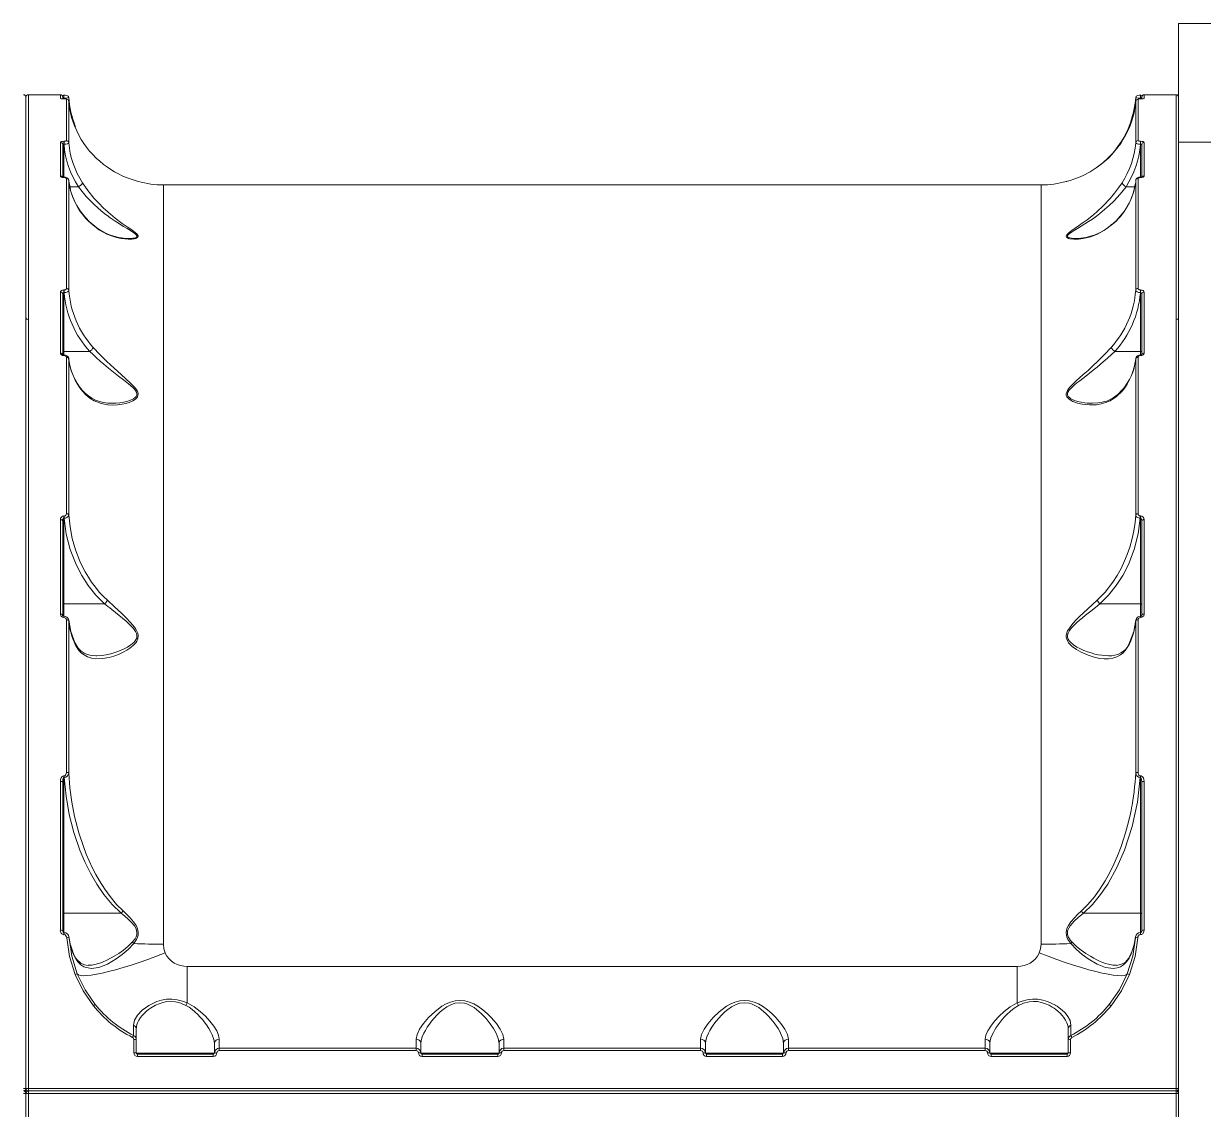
# Model space of a CAD drawing. Header units: millimetres. Extents: x -3852 to 3754, y -3689 to 3034.
# Drawn here: x 684.5 to 1182, y 1056.1 to 1513.9 of the extents above; entities that cross this region are included whole.
import ezdxf

# ---------------------------------------------------------------- set-up
doc = ezdxf.new("R2010")
doc.units = ezdxf.units.MM
doc.layers.add('DIKOM_ОБЪЕКТ', color=7, linetype='Continuous')

msp = doc.modelspace()

# ---------------------------------------------------------------- linework, layer by layer
at = {"layer": 'DIKOM_ОБЪЕКТ', "color": 7, "linetype": 'Continuous', "lineweight": 15}
for p, q in [((1171.538, 1513.883), (1192.538, 1513.883)), ((1171.538, 1513.883), (1171.538, 1463.883)), ((685.538, 1064.883), (685.538, 1482.883)), ((685.538, 1064.883), (685.538, 1482.883)), ((700.038, 1483.883), (686.538, 1483.883)), ((686.538, 1064.885), (686.538, 1483.883)), ((700.038, 1482.287), (700.038, 1483.883)), ((701.038, 1481.992), (701.038, 1482.722)), ((701.571, 1483.715), (701.538, 1483.715)), ((701.538, 1482.38), (701.538, 1483.715)), ((701.571, 1482.38), (701.571, 1483.715)), ((703.595, 1482.755), (703.525, 1482.694)), ((1153.551, 1482.693), (1153.481, 1482.755)), ((1155.538, 1483.715), (1155.505, 1483.715)), ((1155.505, 1483.715), (1155.505, 1482.38)), ((1155.538, 1483.715), (1155.538, 1482.38)), ((1156.038, 1482.722), (1156.038, 1481.991)), ((1170.538, 1483.883), (1157.038, 1483.883)), ((1157.038, 1483.883), (1157.038, 1482.287)), ((1170.538, 1483.883), (1170.538, 1064.885)), ((701.538, 1482.38), (701.571, 1482.38)), ((701.538, 1482.38), (701.538, 1482.125)), ((701.641, 1482.125), (701.538, 1482.125)), ((701.538, 1482.121), (701.538, 1482.125)), ((701.641, 1482.121), (701.538, 1482.121)), ((701.571, 1482.38), (701.609, 1482.111)), ((701.641, 1482.121), (701.641, 1482.125)), ((701.752, 1482.119), (701.641, 1482.123)), ((702.598, 1464.58), (702.598, 1482.011)), ((703.595, 1463.696), (703.595, 1481.088)), ((1153.481, 1481.088), (1153.481, 1463.696)), ((1154.478, 1482.011), (1154.478, 1464.58)), ((1155.435, 1482.123), (1155.358, 1482.12)), ((1155.538, 1482.125), (1155.435, 1482.125)), ((1155.435, 1482.121), (1155.435, 1482.125)), ((1155.538, 1482.121), (1155.435, 1482.121)), ((1155.505, 1482.38), (1155.467, 1482.111)), ((1155.505, 1482.38), (1155.538, 1482.38)), ((1155.538, 1482.125), (1155.538, 1482.38)), ((1155.538, 1482.121), (1155.538, 1482.125)), ((700.038, 1449.62), (700.038, 1463.821)), ((701.038, 1449.123), (701.038, 1462.869)), ((701.593, 1464.278), (701.538, 1464.278)), ((701.538, 1462.994), (701.538, 1464.278)), ((701.538, 1462.994), (701.593, 1462.994)), ((701.538, 1462.994), (701.538, 1449.077)), ((701.593, 1464.278), (701.593, 1462.994)), ((1155.538, 1464.278), (1155.483, 1464.278)), ((1155.483, 1462.994), (1155.483, 1464.278)), ((1155.483, 1462.994), (1155.538, 1462.994)), ((1155.538, 1464.278), (1155.538, 1462.994)), ((1155.538, 1449.077), (1155.538, 1462.994)), ((1156.038, 1462.869), (1156.038, 1449.124)), ((1157.038, 1463.821), (1157.038, 1449.62)), ((1171.538, 1463.883), (1192.538, 1463.883)), ((1171.538, 1463.883), (1171.538, 663.883)), ((1139.047, 1454.752), (1136.773, 1453.069)), ((701.618, 1449.077), (701.538, 1449.077)), ((701.538, 1448.993), (701.538, 1449.077)), ((701.618, 1448.993), (701.538, 1448.993)), ((701.618, 1449.076), (701.618, 1448.993)), ((702.598, 1402.195), (702.598, 1448.582)), ((703.512, 1447.953), (703.595, 1447.733)), ((704.271, 1443.965), (703.537, 1448.111)), ((703.595, 1401.448), (703.595, 1447.733)), ((1153.481, 1447.733), (1153.481, 1401.448)), ((1153.538, 1448.111), (1153.493, 1447.764)), ((1154.478, 1448.582), (1154.478, 1402.195)), ((1155.538, 1449.077), (1155.458, 1449.077)), ((1155.458, 1448.993), (1155.458, 1449.076)), ((1155.538, 1448.993), (1155.458, 1448.993)), ((1155.538, 1448.993), (1155.538, 1449.077)), ((707.653, 1445.113), (704.068, 1445.113)), ((707.653, 1445.113), (707.659, 1445.114)), ((1113.588, 1445.883), (743.488, 1445.883)), ((743.488, 1445.883), (743.488, 1125.731)), ((1113.588, 1125.731), (1113.588, 1445.883)), ((1149.417, 1445.114), (1149.423, 1445.113)), ((1149.423, 1445.113), (1153.076, 1445.113)), ((713.906, 1428.851), (713.733, 1429.114)), ((1143.342, 1429.113), (1143.17, 1428.851)), ((1128.827, 1423.279), (1128.337, 1423.273)), ((700.038, 1374.925), (700.038, 1400.645)), ((701.038, 1374.32), (701.038, 1399.843)), ((701.538, 1401.585), (701.618, 1401.585)), ((701.538, 1401.585), (701.538, 1400.455)), ((701.538, 1400.455), (701.538, 1375.653)), ((701.538, 1400.455), (701.618, 1400.455)), ((701.618, 1401.585), (701.618, 1400.455)), ((1155.458, 1401.585), (1155.538, 1401.585)), ((1155.458, 1400.455), (1155.458, 1401.585)), ((1155.538, 1400.455), (1155.458, 1400.455)), ((1155.538, 1401.585), (1155.538, 1400.455)), ((1155.538, 1375.653), (1155.538, 1400.455)), ((1156.038, 1399.843), (1156.038, 1374.32)), ((1157.038, 1400.645), (1157.038, 1374.925)), ((712.426, 1375.653), (701.538, 1375.653)), ((701.538, 1375.653), (701.538, 1374.174)), ((701.593, 1374.174), (701.538, 1374.174)), ((701.538, 1373.912), (701.538, 1374.174)), ((701.538, 1373.912), (701.593, 1373.912)), ((701.593, 1374.174), (701.593, 1373.912)), ((702.598, 1307.256), (702.598, 1373.233)), ((712.426, 1375.653), (712.428, 1375.654)), ((1144.648, 1375.654), (1144.65, 1375.653)), ((1144.65, 1375.653), (1155.538, 1375.653)), ((1154.478, 1373.233), (1154.478, 1307.256)), ((1155.538, 1374.174), (1155.483, 1374.174)), ((1155.483, 1373.912), (1155.483, 1374.174)), ((1155.483, 1373.912), (1155.538, 1373.912)), ((1155.538, 1374.174), (1155.538, 1375.653)), ((1155.538, 1374.174), (1155.538, 1373.912)), ((703.503, 1372.856), (703.595, 1372.55)), ((703.595, 1306.719), (703.595, 1372.55)), ((1153.481, 1372.55), (1153.573, 1372.856)), ((1153.481, 1372.55), (1153.481, 1306.719)), ((700.038, 1264.905), (700.038, 1304.768)), ((701.038, 1264.426), (701.038, 1304.195)), ((701.538, 1306.29), (701.641, 1306.29)), ((701.538, 1306.29), (701.538, 1305.39)), ((701.538, 1305.39), (701.538, 1269.236)), ((701.538, 1305.39), (701.641, 1305.39)), ((701.641, 1306.29), (701.641, 1305.39)), ((1155.435, 1306.29), (1155.538, 1306.29)), ((1155.435, 1306.29), (1155.435, 1305.39)), ((1155.538, 1305.39), (1155.435, 1305.39)), ((1155.538, 1306.29), (1155.538, 1305.39)), ((1155.538, 1269.236), (1155.538, 1305.39)), ((1156.038, 1304.195), (1156.038, 1264.426)), ((1157.038, 1304.768), (1157.038, 1264.905)), ((718.698, 1269.236), (701.538, 1269.236)), ((701.538, 1269.236), (701.538, 1264.013)), ((718.701, 1269.237), (718.698, 1269.236)), ((1138.375, 1269.237), (1138.378, 1269.236)), ((1138.378, 1269.236), (1155.538, 1269.236)), ((1155.538, 1264.013), (1155.538, 1269.236)), ((701.571, 1264.013), (701.538, 1264.013)), ((701.538, 1263.488), (701.538, 1264.013)), ((701.571, 1263.488), (701.571, 1264.013)), ((1155.538, 1264.013), (1155.505, 1264.013)), ((1155.505, 1264.013), (1155.505, 1263.488)), ((1155.538, 1264.013), (1155.538, 1263.488)), ((701.538, 1263.488), (701.571, 1263.488)), ((702.598, 1198.195), (702.598, 1262.516)), ((703.506, 1262.464), (703.595, 1262.078)), ((703.595, 1197.898), (703.595, 1262.078)), ((1153.481, 1262.078), (1153.57, 1262.464)), ((1153.481, 1262.078), (1153.481, 1197.898)), ((1154.478, 1262.516), (1154.478, 1198.195)), ((1155.505, 1263.488), (1155.538, 1263.488)), ((700.038, 1131.729), (700.038, 1194.395)), ((701.038, 1131.567), (701.038, 1194.084)), ((701.538, 1196.736), (701.659, 1196.736)), ((701.538, 1196.736), (701.538, 1196.088)), ((701.538, 1196.088), (701.538, 1138.8)), ((701.538, 1196.088), (701.659, 1196.088)), ((701.659, 1196.736), (701.659, 1196.088)), ((1155.417, 1196.736), (1155.538, 1196.736)), ((1155.417, 1196.736), (1155.417, 1196.088)), ((1155.538, 1196.088), (1155.417, 1196.088)), ((1155.538, 1196.736), (1155.538, 1196.088)), ((1155.538, 1138.8), (1155.538, 1196.088)), ((1156.038, 1194.084), (1156.038, 1131.567)), ((1157.038, 1194.395), (1157.038, 1131.729)), ((725.651, 1138.8), (701.538, 1138.8)), ((701.538, 1138.8), (701.538, 1130.63)), ((1131.425, 1138.8), (1155.538, 1138.8)), ((1155.538, 1130.63), (1155.538, 1138.8)), ((701.632, 1130.63), (701.538, 1130.63)), ((701.538, 1129.787), (701.538, 1130.63)), ((701.538, 1129.787), (701.632, 1129.787)), ((701.632, 1130.63), (701.632, 1129.787)), ((1155.538, 1130.63), (1155.444, 1130.63)), ((1155.444, 1129.787), (1155.444, 1130.63)), ((1155.444, 1129.787), (1155.538, 1129.787)), ((1155.538, 1130.63), (1155.538, 1129.787)), ((703.706, 1128.413), (703.609, 1128.836)), ((704.074, 1126.546), (703.678, 1128.829)), ((705.411, 1122.089), (704.267, 1125.564)), ((1152.808, 1125.564), (1151.665, 1122.089)), ((1153.398, 1128.829), (1153.002, 1126.546)), ((1153.469, 1128.844), (1153.37, 1128.413)), ((753.538, 1116.385), (1103.538, 1116.385)), ((753.538, 1116.385), (753.538, 1100.977)), ((1103.538, 1100.977), (1103.538, 1116.385)), ((732.038, 1085.496), (732.038, 1089.985)), ((1125.038, 1089.985), (1125.038, 1085.496)), ((730.94, 1087.409), (730.942, 1087.28)), ((731.038, 1079.921), (731.038, 1085.548)), ((732.038, 1079.883), (732.038, 1085.496)), ((767.038, 1081.883), (767.038, 1085.741)), ((850.038, 1085.741), (850.038, 1081.883)), ((887.038, 1081.883), (887.038, 1085.741)), ((970.038, 1085.741), (970.038, 1081.883)), ((1007.038, 1081.883), (1007.038, 1085.741)), ((1090.038, 1085.741), (1090.038, 1081.883)), ((1125.038, 1085.496), (1125.038, 1079.883)), ((1126.038, 1085.548), (1126.038, 1079.921)), ((1126.134, 1087.28), (1126.136, 1087.41)), ((732.038, 1079.883), (765.038, 1079.883)), ((765.038, 1083.933), (765.038, 1079.883)), ((767.038, 1080.924), (767.038, 1081.883)), ((850.038, 1081.883), (767.038, 1081.883)), ((850.038, 1080.924), (767.038, 1080.924)), ((850.038, 1081.883), (850.038, 1080.924)), ((852.038, 1079.883), (852.038, 1083.933)), ((852.038, 1079.883), (885.038, 1079.883)), ((885.038, 1083.933), (885.038, 1079.883)), ((887.038, 1080.924), (887.038, 1081.883)), ((970.038, 1081.883), (887.038, 1081.883)), ((970.038, 1080.924), (887.038, 1080.924)), ((970.038, 1081.883), (970.038, 1080.924)), ((972.038, 1079.883), (972.038, 1083.933)), ((972.038, 1079.883), (1005.038, 1079.883)), ((1005.038, 1083.933), (1005.038, 1079.883)), ((1007.038, 1080.924), (1007.038, 1081.883)), ((1090.038, 1081.883), (1007.038, 1081.883)), ((1090.038, 1080.924), (1007.038, 1080.924)), ((1090.038, 1081.883), (1090.038, 1080.924)), ((1092.038, 1079.883), (1092.038, 1083.933)), ((1092.038, 1079.883), (1125.038, 1079.883)), ((732.538, 1079.383), (732.538, 1078.418)), ((764.538, 1079.383), (732.538, 1079.383)), ((764.538, 1078.418), (732.538, 1078.418)), ((764.538, 1078.418), (764.538, 1079.383)), ((852.538, 1079.383), (852.538, 1078.418)), ((884.538, 1079.383), (852.538, 1079.383)), ((884.538, 1078.418), (852.538, 1078.418)), ((884.538, 1078.418), (884.538, 1079.383)), ((972.538, 1079.383), (972.538, 1078.418)), ((1004.538, 1079.383), (972.538, 1079.383)), ((1004.538, 1078.418), (972.538, 1078.418)), ((1004.538, 1078.418), (1004.538, 1079.383)), ((1092.538, 1079.383), (1092.538, 1078.418)), ((1124.538, 1079.383), (1092.538, 1079.383)), ((1124.538, 1078.418), (1092.538, 1078.418)), ((1124.538, 1078.418), (1124.538, 1079.383)), ((1170.538, 1064.885), (686.538, 1064.885)), ((686.538, 1064.885), (686.538, 1064.383)), ((1170.538, 1064.383), (1170.538, 1064.885)), ((685.538, 1063.233), (685.538, 1064.533)), ((685.538, 1064.533), (685.538, 1063.233)), ((685.538, 1062.883), (685.538, 644.883)), ((685.538, 1062.883), (685.538, 644.883)), ((686.538, 1064.383), (686.538, 1063.883)), ((686.538, 1063.883), (686.538, 1063.383)), ((686.538, 1063.883), (1170.538, 1063.883)), ((1170.538, 1063.883), (686.538, 1063.883)), ((686.538, 1063.383), (686.538, 1062.881)), ((686.538, 1062.881), (1170.538, 1062.881)), ((686.538, 643.883), (686.538, 1062.881)), ((1170.538, 1063.883), (1170.538, 1064.383)), ((1170.538, 1063.883), (1170.538, 1063.383)), ((1170.538, 1063.383), (1170.538, 1062.881)), ((1170.538, 1062.881), (1170.538, 643.883))]:
    msp.add_line(p, q, dxfattribs=at)
at = {"layer": 'DIKOM_ОБЪЕКТ', "color": 7, "linetype": 'Continuous', "lineweight": 15, "flags": 128}
for points in [[(701.038, 1482.757), (701.065, 1482.634), (701.151, 1482.519), (701.225, 1482.463), (701.307, 1482.423), (701.42, 1482.391), (701.538, 1482.38)], [(701.538, 1483.695), (701.379, 1483.634), (701.281, 1483.53), (701.258, 1483.464)], [(703.562, 1482.694), (703.554, 1482.802), (703.53, 1482.907), (703.44, 1483.1), (703.291, 1483.268), (703.077, 1483.409), (702.438, 1483.604), (702.02, 1483.662), (701.571, 1483.695)], [(1155.505, 1483.695), (1154.887, 1483.666), (1154.293, 1483.536), (1154.011, 1483.401), (1153.769, 1483.208), (1153.596, 1482.965), (1153.513, 1482.694)], [(706.236, 1470.27), (706.304, 1470.355), (706.368, 1470.514), (706.354, 1470.638)], [(1150.722, 1470.638), (1150.708, 1470.514), (1150.771, 1470.355), (1150.83, 1470.283)], [(700.038, 1463.821), (700.152, 1463.997), (700.476, 1464.144), (700.962, 1464.243), (701.538, 1464.278)], [(701.038, 1462.869), (701.056, 1462.903), (701.097, 1462.929), (701.184, 1462.958), (701.264, 1462.974), (701.353, 1462.986), (701.538, 1462.994)], [(702.598, 1464.58), (702.521, 1464.465), (702.304, 1464.367), (701.978, 1464.302), (701.593, 1464.278)], [(703.595, 1463.696), (703.443, 1463.448), (703.008, 1463.228), (702.359, 1463.068), (701.593, 1462.994)], [(1155.483, 1462.994), (1154.717, 1463.068), (1154.068, 1463.228), (1153.633, 1463.448), (1153.481, 1463.696)], [(1155.483, 1464.278), (1155.097, 1464.302), (1154.772, 1464.367), (1154.555, 1464.465), (1154.478, 1464.58)], [(1155.538, 1464.278), (1156.114, 1464.243), (1156.6, 1464.144), (1156.924, 1463.997), (1157.038, 1463.821)], [(1155.538, 1462.994), (1155.723, 1462.986), (1155.812, 1462.974), (1155.892, 1462.958), (1155.979, 1462.929), (1156.02, 1462.903), (1156.038, 1462.869)], [(1124.265, 1447.333), (1124.218, 1447.321), (1124.417, 1447.374), (1124.793, 1447.476), (1125.243, 1447.604), (1125.819, 1447.775), (1127.442, 1448.309), (1129.354, 1449.037), (1131.33, 1449.91), (1134.261, 1451.454), (1137.195, 1453.341)], [(701.538, 1448.993), (701.238, 1449.006), (700.95, 1449.044), (700.69, 1449.103), (700.464, 1449.183), (700.147, 1449.386), (700.038, 1449.62)], [(701.538, 1449.076), (701.369, 1449.082), (701.209, 1449.097), (701.072, 1449.117), (700.974, 1449.134), (700.925, 1449.133), (700.926, 1449.128)], [(701.618, 1448.993), (701.814, 1448.985), (702.002, 1448.961), (702.173, 1448.922), (702.321, 1448.87), (702.527, 1448.737), (702.598, 1448.582)], [(1154.478, 1448.582), (1154.549, 1448.737), (1154.756, 1448.87), (1154.904, 1448.923), (1155.075, 1448.961), (1155.262, 1448.985), (1155.458, 1448.993)], [(1157.038, 1449.62), (1156.928, 1449.385), (1156.612, 1449.183), (1156.385, 1449.103), (1156.125, 1449.044), (1155.838, 1449.006), (1155.538, 1448.993)], [(707.659, 1445.114), (709.245, 1443.045), (710.983, 1441.004), (712.866, 1439.005), (714.261, 1437.641), (715.779, 1436.254), (717.234, 1435.009), (718.835, 1433.721), (720.255, 1432.645), (721.07, 1432.052), (721.504, 1431.743), (721.728, 1431.585), (721.842, 1431.506), (721.899, 1431.466), (721.928, 1431.446), (721.942, 1431.436), (721.949, 1431.431), (721.953, 1431.429), (721.954, 1431.427), (721.955, 1431.427), (721.956, 1431.426), (721.956, 1431.426), (721.956, 1431.426), (721.956, 1431.426), (721.956, 1431.426), (721.956, 1431.426), (722.679, 1430.931), (724.114, 1429.979), (725.084, 1429.359), (726.638, 1428.397), (728.168, 1427.474), (729.641, 1426.585), (730.984, 1425.725), (731.593, 1425.278), (732.021, 1424.891), (732.311, 1424.484), (732.348, 1424.138), (732.147, 1423.86), (731.959, 1423.737), (731.714, 1423.627), (731.169, 1423.469), (730.542, 1423.362), (729.462, 1423.274), (728.656, 1423.268)], [(713.906, 1428.851), (716.614, 1426.823), (719.631, 1425.176), (721.613, 1424.375), (723.648, 1423.751), (725.661, 1423.318), (727.206, 1423.108), (728.617, 1423.014), (730.121, 1423.037), (731.309, 1423.182), (731.898, 1423.328), (732.35, 1423.507), (732.88, 1424.063), (732.852, 1424.421), (732.619, 1424.835), (732.228, 1425.265), (731.723, 1425.709), (730.149, 1426.879), (728.208, 1428.221), (726.173, 1429.649), (723.158, 1431.907), (720.138, 1434.416), (718.134, 1436.25), (716.197, 1438.18), (714.357, 1440.181), (711.635, 1443.518), (709.363, 1446.764)], [(1147.713, 1446.764), (1146.253, 1444.622), (1144.598, 1442.429), (1142.741, 1440.207), (1139.934, 1437.218), (1136.98, 1434.453), (1134.992, 1432.768), (1132.962, 1431.169), (1130.975, 1429.701), (1129.425, 1428.607), (1128.03, 1427.643), (1126.554, 1426.614), (1125.429, 1425.771), (1124.89, 1425.304), (1124.504, 1424.894), (1124.188, 1424.11), (1124.33, 1423.802), (1124.668, 1423.538), (1125.106, 1423.351), (1125.688, 1423.198), (1127.332, 1423.017), (1129.304, 1423.058), (1131.356, 1423.308), (1134.389, 1424.021), (1137.396, 1425.154), (1140.35, 1426.752), (1143.17, 1428.851)], [(1128.337, 1423.273), (1127.806, 1423.267), (1126.424, 1423.377), (1125.768, 1423.502), (1125.275, 1423.661), (1124.876, 1423.907), (1124.716, 1424.2), (1124.799, 1424.553), (1124.934, 1424.753), (1125.131, 1424.969), (1125.583, 1425.356), (1126.208, 1425.804), (1127.554, 1426.658), (1129.017, 1427.539), (1130.545, 1428.461), (1132.096, 1429.424), (1133.653, 1430.432), (1135.209, 1431.489), (1136.891, 1432.696), (1138.302, 1433.769), (1140.394, 1435.473), (1142.363, 1437.219), (1144.241, 1439.037), (1146.964, 1442), (1149.417, 1445.114)], [(700.038, 1400.645), (700.148, 1400.998), (700.464, 1401.302), (700.691, 1401.421), (700.951, 1401.51), (701.238, 1401.566), (701.538, 1401.585)], [(702.598, 1402.195), (702.527, 1401.965), (702.32, 1401.768), (702.172, 1401.69), (702.001, 1401.633), (701.814, 1401.597), (701.618, 1401.585)], [(703.595, 1401.448), (703.445, 1401.096), (703.024, 1400.782), (702.383, 1400.554), (701.618, 1400.455)], [(1155.458, 1400.455), (1154.691, 1400.555), (1154.05, 1400.782), (1153.63, 1401.096), (1153.481, 1401.448)], [(1155.458, 1401.585), (1155.262, 1401.597), (1155.074, 1401.633), (1154.903, 1401.691), (1154.755, 1401.768), (1154.549, 1401.966), (1154.478, 1402.195)], [(1155.538, 1401.585), (1155.838, 1401.566), (1156.126, 1401.51), (1156.386, 1401.421), (1156.612, 1401.301), (1156.929, 1400.998), (1157.038, 1400.645)], [(701.538, 1373.912), (700.962, 1373.99), (700.476, 1374.21), (700.152, 1374.538), (700.038, 1374.925)], [(701.538, 1374.174), (701.361, 1374.185), (701.222, 1374.212), (701.12, 1374.246), (701.054, 1374.279), (701.005, 1374.32), (701.011, 1374.32)], [(701.538, 1375.653), (701.44, 1375.65), (701.347, 1375.641), (701.26, 1375.626), (701.184, 1375.606), (701.122, 1375.581), (701.076, 1375.553), (701.048, 1375.522), (701.038, 1375.49)], [(701.593, 1373.912), (701.978, 1373.859), (702.304, 1373.713), (702.521, 1373.493), (702.598, 1373.233)], [(702.598, 1373.233), (702.784, 1373.22), (702.964, 1373.182), (703.13, 1373.12), (703.279, 1373.036), (703.403, 1372.933), (703.499, 1372.815), (703.564, 1372.686), (703.595, 1372.55)], [(709.363, 1358.919), (710.826, 1357.34), (712.485, 1355.987), (714.346, 1354.871), (717.182, 1353.768), (720.119, 1353.195), (722.111, 1353.074), (724.153, 1353.149), (726.16, 1353.416), (727.708, 1353.761), (729.099, 1354.195), (730.581, 1354.84), (731.701, 1355.552), (732.233, 1356.044), (732.608, 1356.556), (732.882, 1357.828), (732.72, 1358.501), (732.366, 1359.228), (731.922, 1359.884), (731.34, 1360.595), (729.686, 1362.29), (727.717, 1364.097), (725.68, 1365.908), (722.666, 1368.618), (719.657, 1371.441), (716.71, 1374.378), (713.906, 1377.372)], [(712.428, 1375.654), (713.818, 1374.321), (715.33, 1372.925), (716.781, 1371.635), (718.372, 1370.267), (720.338, 1368.639), (722.4, 1366.99), (724.606, 1365.275), (726.71, 1363.659), (728.743, 1362.062), (730.591, 1360.468), (731.211, 1359.842), (731.745, 1359.197), (732.167, 1358.491), (732.353, 1357.845), (732.299, 1357.223), (732.178, 1356.924), (731.995, 1356.636), (731.556, 1356.182), (730.94, 1355.743), (729.59, 1355.091), (728.127, 1354.608), (726.605, 1354.252), (725.049, 1354.003), (723.474, 1353.853), (721.905, 1353.801), (721.835, 1353.803)], [(1143.17, 1377.372), (1140.362, 1374.374), (1137.414, 1371.437), (1135.428, 1369.557), (1133.397, 1367.698), (1131.399, 1365.911), (1129.845, 1364.531), (1128.428, 1363.255), (1126.927, 1361.843), (1125.746, 1360.606), (1125.157, 1359.887), (1124.708, 1359.225), (1124.193, 1357.821), (1124.23, 1357.167), (1124.473, 1356.547), (1124.849, 1356.038), (1125.382, 1355.547), (1126.951, 1354.615), (1128.887, 1353.896), (1130.928, 1353.414), (1133.951, 1353.087), (1136.955, 1353.195), (1138.953, 1353.528), (1140.889, 1354.085), (1142.731, 1354.872), (1145.446, 1356.634), (1147.713, 1358.919)], [(1135.24, 1353.801), (1135.218, 1353.801), (1135.19, 1353.801), (1135.175, 1353.801), (1135.168, 1353.801), (1135.165, 1353.801), (1135.163, 1353.801), (1135.162, 1353.801), (1135.161, 1353.801), (1135.161, 1353.801), (1135.161, 1353.801), (1135.161, 1353.801), (1135.161, 1353.801), (1135.161, 1353.801), (1134.402, 1353.815), (1133.001, 1353.899), (1132.03, 1354.003), (1130.468, 1354.253), (1128.938, 1354.611), (1127.468, 1355.098), (1126.134, 1355.744), (1125.518, 1356.182), (1125.081, 1356.636), (1124.776, 1357.225), (1124.723, 1357.851), (1124.911, 1358.494), (1125.092, 1358.839), (1125.332, 1359.199), (1125.836, 1359.809), (1126.501, 1360.483), (1127.573, 1361.435), (1128.733, 1362.383), (1129.946, 1363.334), (1131.192, 1364.293), (1132.477, 1365.281), (1134.041, 1366.492), (1135.602, 1367.724), (1137.271, 1369.074), (1138.702, 1370.265), (1141.744, 1372.924), (1144.648, 1375.654), (1144.648, 1375.654)], [(1153.481, 1372.55), (1153.512, 1372.686), (1153.577, 1372.815), (1153.673, 1372.933), (1153.797, 1373.036), (1153.946, 1373.12), (1154.112, 1373.182), (1154.292, 1373.22), (1154.478, 1373.233)], [(1154.478, 1373.233), (1154.555, 1373.493), (1154.772, 1373.713), (1155.097, 1373.859), (1155.483, 1373.912)], [(1156.038, 1375.491), (1156, 1375.553), (1155.891, 1375.606), (1155.729, 1375.641), (1155.538, 1375.653)], [(1157.038, 1374.925), (1156.924, 1374.538), (1156.6, 1374.21), (1156.114, 1373.99), (1155.538, 1373.912)], [(1156.065, 1374.32), (1156.071, 1374.32), (1156.022, 1374.279), (1155.956, 1374.246), (1155.854, 1374.212), (1155.715, 1374.185), (1155.538, 1374.174)], [(709.363, 1358.919), (709.316, 1359.224), (709.213, 1359.386)], [(1147.846, 1359.427), (1145.963, 1357.452), (1144.051, 1356.075), (1142.458, 1355.246), (1141.259, 1354.772), (1140.449, 1354.513), (1139.304, 1354.223), (1137.585, 1353.937), (1135.24, 1353.801)], [(1147.863, 1359.386), (1147.76, 1359.224), (1147.713, 1358.919)], [(701.038, 1304.195), (701.019, 1304.307), (700.962, 1304.414), (700.869, 1304.513), (700.745, 1304.6), (700.594, 1304.672), (700.421, 1304.725), (700.233, 1304.757), (700.038, 1304.768)], [(701.038, 1304.195), (701.128, 1304.88), (701.265, 1305.197), (701.397, 1305.342), (701.467, 1305.378), (701.538, 1305.39)], [(701.641, 1305.39), (702.529, 1298.698), (704.211, 1292.109), (706.666, 1285.776), (709.029, 1281.211), (711.783, 1276.957), (715.006, 1272.936), (718.701, 1269.237)], [(702.598, 1307.256), (702.784, 1307.245), (702.964, 1307.215), (703.13, 1307.167), (703.279, 1307.101), (703.403, 1307.02), (703.499, 1306.927), (703.564, 1306.825), (703.595, 1306.719)], [(719.881, 1270.739), (718.166, 1272.406), (716.47, 1274.246), (714.805, 1276.264), (713.188, 1278.463), (711.838, 1280.516), (710.525, 1282.742), (709.393, 1284.891), (708.282, 1287.263), (706.459, 1291.984), (705.072, 1296.826), (704.119, 1301.738), (703.595, 1306.719)], [(1153.481, 1306.719), (1153.198, 1303.548), (1152.688, 1300.098), (1152.009, 1296.845), (1151.003, 1293.181), (1149.915, 1290.013), (1148.82, 1287.323), (1147.326, 1284.187), (1145.684, 1281.243), (1143.884, 1278.457), (1140.604, 1274.243), (1137.195, 1270.739)], [(1138.375, 1269.237), (1142.059, 1272.923), (1145.275, 1276.933), (1148.062, 1281.239), (1150.429, 1285.817), (1152.872, 1292.131), (1154.548, 1298.706), (1155.435, 1305.39)], [(1154.478, 1307.256), (1154.292, 1307.245), (1154.112, 1307.215), (1153.946, 1307.167), (1153.797, 1307.101), (1153.673, 1307.02), (1153.577, 1306.927), (1153.512, 1306.825), (1153.481, 1306.719)], [(1153.481, 1306.719), (1153.613, 1306.272), (1153.993, 1305.855), (1154.279, 1305.677), (1154.624, 1305.532), (1155.015, 1305.434), (1155.435, 1305.39)], [(1155.538, 1305.39), (1155.609, 1305.378), (1155.679, 1305.342), (1155.811, 1305.196), (1155.948, 1304.879), (1156.038, 1304.195)], [(1157.038, 1304.768), (1156.843, 1304.757), (1156.655, 1304.725), (1156.482, 1304.672), (1156.331, 1304.6), (1156.206, 1304.513), (1156.114, 1304.414), (1156.057, 1304.307), (1156.038, 1304.195)], [(701.538, 1269.236), (701.44, 1269.233), (701.347, 1269.223), (701.26, 1269.208), (701.184, 1269.188), (701.122, 1269.164), (701.076, 1269.136), (701.048, 1269.106), (701.038, 1269.074)], [(706.354, 1252.081), (707.112, 1250.713), (707.993, 1249.509), (708.949, 1248.523), (710.023, 1247.696), (711.502, 1246.908), (713.159, 1246.375), (714.999, 1246.101), (717.786, 1246.154), (720.653, 1246.66), (722.596, 1247.219), (724.582, 1247.958), (726.524, 1248.854), (728.022, 1249.679), (729.355, 1250.547), (730.775, 1251.684), (731.834, 1252.82), (732.329, 1253.563), (732.669, 1254.306), (732.869, 1256.036), (732.685, 1256.899), (732.319, 1257.804), (731.876, 1258.599), (731.303, 1259.441), (729.683, 1261.39), (727.764, 1263.375), (725.776, 1265.292), (722.829, 1268.033), (719.881, 1270.739)], [(718.698, 1269.236), (719.363, 1268.708), (720.09, 1268.132), (720.881, 1267.506), (721.733, 1266.829), (723.256, 1265.618), (724.778, 1264.396), (726.293, 1263.156), (727.79, 1261.883), (729.241, 1260.565), (730.593, 1259.172), (731.198, 1258.436), (731.721, 1257.664), (732.141, 1256.798), (732.343, 1255.98), (732.321, 1255.146), (732.219, 1254.735), (732.057, 1254.33), (731.652, 1253.662), (731.071, 1252.988), (729.787, 1251.915), (728.386, 1251.026), (726.924, 1250.263), (725.424, 1249.599), (723.395, 1248.851), (721.286, 1248.232), (719.37, 1247.807), (717.34, 1247.508), (715.414, 1247.386), (715.042, 1247.398)], [(1137.195, 1270.739), (1135.247, 1268.952), (1133.261, 1267.123), (1131.311, 1265.303), (1129.801, 1263.856), (1128.421, 1262.478), (1126.964, 1260.911), (1125.806, 1259.486), (1125.225, 1258.639), (1124.774, 1257.839), (1124.212, 1256.078), (1124.203, 1255.205), (1124.391, 1254.352), (1124.723, 1253.606), (1125.211, 1252.861), (1126.696, 1251.337), (1128.555, 1249.987), (1130.526, 1248.867), (1133.466, 1247.575), (1136.394, 1246.667), (1138.343, 1246.276), (1140.245, 1246.081), (1142.066, 1246.1), (1143.907, 1246.373), (1145.566, 1246.905), (1147.046, 1247.692), (1148.127, 1248.523), (1149.089, 1249.517), (1150.722, 1252.081)], [(1142.019, 1247.387), (1140.638, 1247.43), (1139.226, 1247.568), (1137.666, 1247.814), (1136.323, 1248.1), (1134.651, 1248.547), (1133.132, 1249.038), (1131.612, 1249.616), (1129.95, 1250.362), (1128.635, 1251.058), (1127.233, 1251.955), (1125.957, 1253.037), (1125.384, 1253.716), (1124.99, 1254.391), (1124.745, 1255.206), (1124.74, 1256.04), (1124.956, 1256.853), (1125.617, 1258.072), (1126.531, 1259.227), (1127.571, 1260.31), (1128.694, 1261.359), (1129.796, 1262.324), (1130.94, 1263.285), (1132.317, 1264.412), (1134.504, 1266.164), (1136.473, 1267.726), (1138.378, 1269.236)], [(1156.038, 1269.073), (1156, 1269.135), (1155.891, 1269.188), (1155.729, 1269.223), (1155.538, 1269.236)], [(700.969, 1264.601), (701.019, 1264.52), (701.038, 1264.426)], [(1156.107, 1264.601), (1156.057, 1264.52), (1156.038, 1264.426)], [(702.598, 1262.516), (702.784, 1262.508), (702.964, 1262.483), (703.13, 1262.444), (703.279, 1262.39), (703.403, 1262.324), (703.499, 1262.248), (703.564, 1262.165), (703.595, 1262.078)], [(706.326, 1252.549), (704.415, 1257.59), (703.583, 1262.432)], [(1153.493, 1262.432), (1152.661, 1257.59), (1150.75, 1252.549)], [(1153.481, 1262.078), (1153.512, 1262.165), (1153.577, 1262.248), (1153.673, 1262.324), (1153.797, 1262.39), (1153.946, 1262.444), (1154.112, 1262.483), (1154.292, 1262.508), (1154.478, 1262.516)], [(706.354, 1252.081), (706.368, 1252.341), (706.304, 1252.593), (706.294, 1252.608)], [(715.077, 1247.383), (713.551, 1247.464), (712.423, 1247.647), (711.63, 1247.851), (711, 1248.068), (710.065, 1248.497), (708.87, 1249.283), (707.532, 1250.633), (706.304, 1252.651)], [(700.038, 1194.395), (700.115, 1195.139), (700.361, 1195.849), (700.822, 1196.453), (701.153, 1196.658), (701.344, 1196.716), (701.538, 1196.736)], [(701.038, 1194.084), (701.019, 1194.145), (700.962, 1194.203), (700.869, 1194.257), (700.745, 1194.304), (700.594, 1194.342), (700.421, 1194.371), (700.233, 1194.389), (700.038, 1194.395)], [(701.038, 1194.084), (701.114, 1195.149), (701.232, 1195.673), (701.379, 1195.985), (701.458, 1196.063), (701.498, 1196.082), (701.538, 1196.088)], [(701.659, 1196.736), (701.9, 1196.783), (702.11, 1196.908), (702.268, 1197.073), (702.399, 1197.285), (702.551, 1197.729), (702.598, 1198.195)], [(701.659, 1196.088), (702.431, 1188.22), (703.804, 1180.435), (705.756, 1172.815), (708.299, 1165.371), (710.36, 1160.475), (712.72, 1155.699), (715.372, 1151.126), (718.426, 1146.672), (721.857, 1142.514), (725.651, 1138.8)], [(702.598, 1198.195), (702.784, 1198.189), (702.964, 1198.173), (703.13, 1198.146), (703.279, 1198.109), (703.403, 1198.065), (703.499, 1198.013), (703.564, 1197.957), (703.595, 1197.898)], [(726.5, 1139.818), (723.749, 1142.565), (721.015, 1145.807), (718.745, 1148.934), (716.493, 1152.488), (714.996, 1155.136), (713.505, 1158.043), (712.164, 1160.922), (710.952, 1163.785), (709.745, 1166.937), (707.836, 1172.742), (706.05, 1179.631), (704.887, 1185.629), (704.069, 1191.674), (703.595, 1197.898)], [(1153.481, 1197.898), (1153.378, 1196.038), (1153.236, 1194.097), (1153.048, 1192.074), (1152.812, 1189.973), (1152.314, 1186.406), (1151.971, 1184.351), (1151.771, 1183.256), (1151.664, 1182.693), (1151.608, 1182.407), (1151.58, 1182.263), (1151.566, 1182.19), (1151.558, 1182.154), (1151.555, 1182.136), (1151.553, 1182.127), (1151.552, 1182.123), (1151.552, 1182.12), (1151.551, 1182.119), (1151.551, 1182.119), (1151.551, 1182.118), (1151.551, 1182.118), (1151.551, 1182.118), (1151.551, 1182.118), (1151.551, 1182.118), (1151.025, 1179.626), (1150.084, 1175.76), (1149.227, 1172.699), (1148.249, 1169.582), (1147.313, 1166.886), (1145.797, 1162.987), (1144.282, 1159.536), (1142.422, 1155.778), (1140.548, 1152.428), (1138.309, 1148.901), (1136.052, 1145.795), (1133.322, 1142.56), (1130.576, 1139.818)], [(1131.425, 1138.8), (1135.218, 1142.514), (1138.65, 1146.672), (1141.703, 1151.126), (1145.598, 1158.118), (1148.777, 1165.371), (1152.033, 1175.33), (1154.253, 1185.615), (1155.417, 1196.088)], [(1154.478, 1198.195), (1154.292, 1198.189), (1154.112, 1198.173), (1153.946, 1198.146), (1153.797, 1198.109), (1153.673, 1198.065), (1153.577, 1198.013), (1153.512, 1197.957), (1153.481, 1197.898)], [(1154.478, 1198.195), (1154.524, 1197.732), (1154.675, 1197.287), (1154.807, 1197.074), (1154.965, 1196.909), (1155.182, 1196.779), (1155.417, 1196.736)], [(1155.538, 1196.736), (1155.733, 1196.716), (1155.924, 1196.657), (1156.255, 1196.452), (1156.715, 1195.848), (1156.961, 1195.138), (1157.038, 1194.395)], [(1155.538, 1196.088), (1155.578, 1196.082), (1155.617, 1196.063), (1155.696, 1195.985), (1155.842, 1195.676), (1155.961, 1195.153), (1156.038, 1194.084)], [(1157.038, 1194.395), (1156.843, 1194.389), (1156.655, 1194.371), (1156.482, 1194.342), (1156.331, 1194.304), (1156.206, 1194.257), (1156.114, 1194.203), (1156.057, 1194.145), (1156.038, 1194.084)], [(731.01, 1126.054), (731.638, 1126.893), (732.138, 1127.712), (732.57, 1128.673), (732.821, 1129.619), (732.89, 1130.642), (732.748, 1131.678), (732.443, 1132.624), (731.969, 1133.605), (730.905, 1135.202), (729.441, 1136.93), (728.06, 1138.348), (726.5, 1139.818)], [(1130.576, 1139.818), (1129.013, 1138.345), (1127.631, 1136.925), (1126.175, 1135.207), (1125.115, 1133.619), (1124.636, 1132.632), (1124.328, 1131.681), (1124.186, 1130.645), (1124.254, 1129.622), (1124.505, 1128.674), (1124.938, 1127.711), (1126.066, 1126.054)], [(701.538, 1138.8), (701.44, 1138.796), (701.347, 1138.787), (701.26, 1138.772), (701.184, 1138.751), (701.122, 1138.726), (701.076, 1138.698), (701.048, 1138.667), (701.038, 1138.634)], [(725.651, 1138.8), (727.159, 1137.596), (728.626, 1136.327), (730.025, 1134.96), (731.275, 1133.441), (731.814, 1132.549), (732.168, 1131.699), (732.354, 1130.732), (732.298, 1129.78), (732.036, 1128.915), (731.568, 1128.032), (730.386, 1126.567)], [(1126.69, 1126.567), (1126.062, 1127.27), (1125.506, 1128.034), (1125.038, 1128.921), (1124.776, 1129.789), (1124.723, 1130.748), (1124.788, 1131.234), (1124.915, 1131.723), (1125.274, 1132.573), (1125.818, 1133.464), (1127.481, 1135.404), (1129.288, 1137.066), (1131.425, 1138.8)], [(1156.038, 1138.634), (1156.028, 1138.667), (1156, 1138.698), (1155.954, 1138.726), (1155.891, 1138.751), (1155.816, 1138.772), (1155.729, 1138.787), (1155.635, 1138.796), (1155.538, 1138.8)], [(701.538, 1130.63), (701.515, 1130.631), (701.488, 1130.637), (701.418, 1130.669), (701.327, 1130.743), (701.228, 1130.86), (701.059, 1131.201), (700.968, 1131.627)], [(702.711, 1128.49), (702.62, 1128.938), (702.41, 1129.345), (702.074, 1129.658), (701.857, 1129.755), (701.632, 1129.787)], [(1157.038, 1131.729), (1156.947, 1131.064), (1156.668, 1130.452), (1156.446, 1130.183), (1156.187, 1129.978), (1155.876, 1129.837), (1155.538, 1129.787)], [(1156.108, 1131.627), (1156.017, 1131.201), (1155.848, 1130.86), (1155.749, 1130.743), (1155.658, 1130.669), (1155.588, 1130.637), (1155.561, 1130.631), (1155.538, 1130.63)], [(706.217, 1113.011), (703.855, 1120.625), (702.711, 1128.49)], [(703.706, 1128.413), (704.373, 1125.027), (705.491, 1121.705)], [(707.144, 1113.267), (704.829, 1120.716), (703.706, 1128.413)], [(705.491, 1121.705), (706.404, 1119.835), (707.461, 1118.314), (708.666, 1117.12), (710.003, 1116.26), (712.989, 1115.516), (716.299, 1115.935), (719.867, 1117.341), (723.575, 1119.546), (726.109, 1121.413), (728.614, 1123.561), (731.01, 1126.054)], [(730.386, 1126.567), (728.529, 1124.836), (726.598, 1123.297), (724.635, 1121.904), (722.665, 1120.649), (719.976, 1119.165), (717.496, 1118.061), (715.083, 1117.282), (713.266, 1116.936), (711.784, 1116.855)], [(743.488, 1125.731), (743.678, 1123.87), (744.247, 1122.089)], [(1112.829, 1122.089), (1113.397, 1123.867), (1113.588, 1125.731)], [(1126.066, 1126.054), (1128.461, 1123.562), (1130.972, 1121.409), (1133.496, 1119.549), (1137.208, 1117.341), (1140.767, 1115.937), (1144.09, 1115.517), (1145.626, 1115.732), (1147.075, 1116.261), (1148.405, 1117.117), (1149.614, 1118.313), (1150.678, 1119.845), (1151.585, 1121.705)], [(1145.293, 1116.855), (1143.807, 1116.936), (1141.984, 1117.285), (1140.816, 1117.621), (1139.576, 1118.062), (1138.264, 1118.612), (1137.097, 1119.167), (1135.811, 1119.842), (1134.407, 1120.652), (1132.445, 1121.901), (1130.478, 1123.297), (1128.545, 1124.838), (1126.69, 1126.567)], [(1153.37, 1128.413), (1152.247, 1120.716), (1149.932, 1113.267)], [(1154.365, 1128.49), (1153.22, 1120.625), (1150.859, 1113.011)], [(1151.585, 1121.705), (1152.703, 1125.027), (1153.37, 1128.413)], [(711.814, 1116.842), (710.275, 1117.019), (708.633, 1117.716), (706.974, 1119.261), (706.18, 1120.471), (705.411, 1122.089)], [(705.491, 1121.705), (705.462, 1121.956), (705.412, 1122.088)], [(744.247, 1122.089), (740.554, 1120.682), (736.896, 1119.35), (733.312, 1118.105), (729.835, 1116.959), (726.5, 1115.924), (723.341, 1115.01), (720.388, 1114.226), (717.671, 1113.58), (715.216, 1113.078), (713.048, 1112.725), (711.187, 1112.525), (709.653, 1112.48), (708.461, 1112.589), (707.622, 1112.852), (707.144, 1113.267)], [(1112.829, 1122.089), (1116.522, 1120.682), (1120.18, 1119.35), (1123.764, 1118.105), (1127.241, 1116.959), (1130.576, 1115.924), (1133.735, 1115.01), (1136.688, 1114.226), (1139.405, 1113.58), (1141.86, 1113.078), (1144.028, 1112.725), (1145.889, 1112.525), (1147.423, 1112.48), (1148.615, 1112.589), (1149.454, 1112.852), (1149.932, 1113.267)], [(1151.665, 1122.089), (1150.441, 1119.741), (1148.986, 1118.114), (1147.283, 1117.16), (1145.264, 1116.842)], [(1151.664, 1122.088), (1151.614, 1121.956), (1151.585, 1121.705)], [(713.979, 1099.78), (709.592, 1106.108), (706.217, 1113.011)], [(714.755, 1100.326), (710.454, 1106.514), (707.144, 1113.267)], [(1149.932, 1113.267), (1146.622, 1106.514), (1142.321, 1100.326)], [(1150.859, 1113.011), (1147.484, 1106.108), (1143.097, 1099.78)], [(753.538, 1100.977), (751.475, 1101.779), (749.301, 1102.342), (747.069, 1102.603), (744.859, 1102.541), (742.73, 1102.182), (740.75, 1101.591), (737.298, 1099.951), (734.553, 1097.969), (732.557, 1095.853), (731.324, 1093.691), (730.913, 1091.571)], [(732.038, 1089.985), (732.103, 1090.872), (732.324, 1091.869), (732.598, 1092.642), (733.163, 1093.787), (733.89, 1094.898), (734.532, 1095.705), (735.47, 1096.708), (736.399, 1097.557), (737.191, 1098.193), (737.985, 1098.765), (738.77, 1099.271), (740.213, 1100.067), (741.635, 1100.689), (743.314, 1101.224), (744.961, 1101.538), (748.538, 1101.466)], [(748.538, 1101.466), (750.843, 1100.866), (752.997, 1099.931)], [(752.997, 1099.931), (754.305, 1099.169), (755.668, 1098.19), (756.773, 1097.261), (757.952, 1096.143), (758.863, 1095.188), (759.378, 1094.613), (759.647, 1094.301), (759.785, 1094.138), (759.854, 1094.056), (759.889, 1094.014), (759.907, 1093.993), (759.915, 1093.983), (759.92, 1093.977), (759.922, 1093.975), (759.923, 1093.973), (759.924, 1093.973), (759.924, 1093.972), (759.924, 1093.972), (759.924, 1093.972), (759.924, 1093.972), (759.924, 1093.972), (759.924, 1093.972), (760.375, 1093.419), (761.113, 1092.461), (761.603, 1091.786), (762.612, 1090.271), (763.419, 1088.888), (764.08, 1087.56), (764.783, 1085.646), (765.038, 1083.933)], [(767.038, 1085.741), (766.751, 1087.377), (765.953, 1089.215), (764.729, 1091.2), (763.132, 1093.284), (761.226, 1095.381), (758.999, 1097.449), (756.452, 1099.371), (753.538, 1100.977)], [(887.038, 1085.741), (886.638, 1087.705), (885.548, 1089.933), (883.883, 1092.352), (881.753, 1094.835), (880.072, 1096.499), (878.185, 1098.115), (876.148, 1099.569), (874.367, 1100.588), (872.588, 1101.354), (870.565, 1101.901), (868.553, 1102.086), (866.538, 1101.906), (864.512, 1101.362), (862.728, 1100.597), (860.941, 1099.577), (857.9, 1097.298), (855.331, 1094.844), (853.184, 1092.34), (851.524, 1089.925), (850.431, 1087.688), (850.038, 1085.741)], [(852.038, 1083.933), (852.189, 1085.222), (852.622, 1086.659), (853.324, 1088.25), (853.947, 1089.408), (854.756, 1090.728), (855.633, 1092.01), (856.611, 1093.305), (857.679, 1094.592), (858.843, 1095.858), (860.231, 1097.196), (861.516, 1098.274), (863.047, 1099.345), (864.736, 1100.246), (865.66, 1100.606), (866.571, 1100.866), (868.538, 1101.096)], [(868.538, 1101.096), (870.495, 1100.868), (871.41, 1100.608), (872.337, 1100.247), (873.455, 1099.685), (874.525, 1099.024), (875.553, 1098.279), (876.571, 1097.439), (877.661, 1096.432), (878.675, 1095.393), (879.559, 1094.405), (880.463, 1093.308), (881.303, 1092.203), (881.994, 1091.221), (882.657, 1090.198), (883.259, 1089.178), (883.746, 1088.262), (884.69, 1085.968), (885.038, 1083.933)], [(1007.038, 1085.741), (1006.638, 1087.705), (1005.548, 1089.933), (1003.883, 1092.352), (1001.753, 1094.835), (1000.072, 1096.499), (998.185, 1098.115), (996.148, 1099.569), (994.367, 1100.588), (992.588, 1101.354), (990.565, 1101.901), (988.553, 1102.086), (986.538, 1101.906), (984.512, 1101.362), (982.728, 1100.597), (980.941, 1099.577), (977.9, 1097.298), (975.331, 1094.844), (973.184, 1092.34), (971.524, 1089.925), (970.431, 1087.688), (970.038, 1085.741)], [(972.038, 1083.933), (972.189, 1085.222), (972.622, 1086.659), (973.324, 1088.25), (973.947, 1089.408), (974.756, 1090.728), (975.633, 1092.01), (976.611, 1093.305), (977.679, 1094.592), (978.843, 1095.858), (980.231, 1097.196), (981.516, 1098.274), (983.047, 1099.345), (984.736, 1100.246), (985.66, 1100.606), (986.571, 1100.866), (988.538, 1101.096)], [(988.538, 1101.096), (990.495, 1100.868), (991.41, 1100.608), (992.337, 1100.247), (993.455, 1099.685), (994.525, 1099.024), (995.553, 1098.279), (996.571, 1097.439), (997.661, 1096.432), (998.675, 1095.393), (999.559, 1094.405), (1000.463, 1093.308), (1001.303, 1092.203), (1001.994, 1091.221), (1002.657, 1090.198), (1003.259, 1089.178), (1003.746, 1088.262), (1004.69, 1085.968), (1005.038, 1083.933)], [(1103.538, 1100.977), (1100.612, 1099.363), (1098.058, 1097.434), (1095.846, 1095.377), (1093.927, 1093.264), (1092.337, 1091.186), (1091.111, 1089.194), (1090.32, 1087.362), (1090.038, 1085.741)], [(1092.038, 1083.933), (1092.149, 1085.025), (1092.469, 1086.227), (1092.986, 1087.539), (1093.462, 1088.522), (1094.063, 1089.608), (1094.677, 1090.607), (1095.459, 1091.766), (1096.27, 1092.868), (1097.148, 1093.968), (1098.204, 1095.178), (1099.109, 1096.129), (1100.669, 1097.581), (1102.265, 1098.828), (1104.078, 1099.931)], [(1126.163, 1091.571), (1125.795, 1093.576), (1124.891, 1095.329), (1123.71, 1096.819), (1122.481, 1098.005), (1121.244, 1098.986), (1120.304, 1099.626), (1119.819, 1099.927), (1119.72, 1099.985), (1119.7, 1099.997), (1119.696, 1100), (1119.695, 1100), (1119.695, 1100.001), (1119.694, 1100.001), (1119.694, 1100.001), (1119.694, 1100.001), (1119.694, 1100.001), (1116.255, 1101.617), (1114.273, 1102.199), (1112.155, 1102.546), (1109.949, 1102.601), (1107.735, 1102.335), (1105.577, 1101.772), (1103.538, 1100.977)], [(1104.078, 1099.931), (1106.227, 1100.864), (1108.538, 1101.466)], [(1108.538, 1101.466), (1110.329, 1101.632), (1112.115, 1101.538), (1113.763, 1101.224), (1115.444, 1100.688), (1116.934, 1100.032), (1118.297, 1099.277), (1119.082, 1098.77), (1119.877, 1098.199), (1120.67, 1097.563), (1121.599, 1096.715), (1122.536, 1095.715), (1123.18, 1094.905), (1123.909, 1093.794), (1124.475, 1092.649), (1124.749, 1091.88), (1124.972, 1090.877), (1125.038, 1089.985)], [(730.913, 1091.571), (730.924, 1089.713), (730.932, 1088.366), (730.938, 1087.555)], [(1126.138, 1087.559), (1126.144, 1088.382), (1126.152, 1089.721), (1126.163, 1091.571)]]:
    msp.add_lwpolyline(points, dxfattribs=at)
at = {"layer": 'DIKOM_ОБЪЕКТ', "color": 7, "linetype": 'Continuous', "lineweight": 15}
for centre, radius, start, end in [((684.538, 1482.883), 1, 0, 90), ((686.538, 1482.883), 1, 90, 180), ((700.038, 1482.883), 1, 0, 90), ((701.79, 1487.684), 5.308, 267.63773, 289.08526), ((744.713, 1485.744), 41.227, 184.16304, 201.49478), ((1112.334, 1485.751), 41.256, 338.51149, 355.83114), ((1155.285, 1487.675), 5.3, 250.90701, 272.38468), ((1155.505, 1483.364), 0.332, 19.04771, 84.26155), ((1155.586, 1482.851), 0.474, 264.2089, 342.75338), ((1157.038, 1482.883), 1, 90, 180), ((1170.538, 1482.883), 1, 0, 90), ((701.231, 1486.892), 4.781, 255.54616, 273.67654), ((701.847, 1479.26), 2.868, 74.8264, 94.11633), ((702.6, 1481.012), 0.998, 4.74337, 90.13066), ((741.451, 1484.763), 38.113, 186.66121, 235.53115), ((1115.48, 1484.846), 38.264, 304.57728, 353.27895), ((1154.476, 1481.012), 0.998, 89.86934, 175.25663), ((1155.229, 1479.253), 2.875, 85.90877, 105.14913), ((1155.844, 1486.899), 4.788, 266.33609, 284.44103), ((1115.063, 1484.573), 38.285, 309.26536, 338.65499), ((700.064, 1462.841), 0.98, 6.84414, 91.55063), ((739.607, 1465.923), 38.133, 184.53096, 213.07357), ((702.621, 1463.596), 0.985, 8.45587, 91.33695), ((739.878, 1466.617), 36.405, 184.69699, 213.04804), ((1117.312, 1466.581), 36.29, 326.90146, 355.31807), ((1117.469, 1465.923), 38.133, 326.92643, 355.46904), ((1154.455, 1463.596), 0.985, 88.66305, 171.54412), ((1157.011, 1462.841), 0.98, 88.44937, 173.15586), ((743.074, 1486.394), 40.387, 234.95013, 255.36279), ((700.058, 1448.608), 1.012, 31.7255, 91.10827), ((701.902, 1447.276), 1.822, 25.34965, 98.98103), ((702.639, 1447.609), 0.974, 11.06776, 92.42449), ((1154.437, 1447.609), 0.974, 87.57551, 168.93223), ((1155.169, 1447.3), 1.799, 80.75164, 155.82903), ((1148.718, 1505.001), 56.358, 276.95009, 277.59297), ((1157.018, 1448.608), 1.012, 88.89063, 148.33154), ((731.686, 1450.931), 28.348, 187.73621, 231.1584), ((732.887, 1451.899), 29.763, 197.14925, 230.22776), ((706.36, 1448.256), 3.4, 292.46963, 332.03607), ((743.488, 1485.883), 40, 254.6016, 270), ((1113.588, 1485.883), 40, 270, 285.47985), ((1125.31, 1450.98), 28.437, 308.90634, 352.15847), ((1125.714, 1450.903), 28.027, 308.67787, 351.13579), ((1150.781, 1448.322), 3.486, 208.34755, 246.95505), ((729.405, 1447.005), 23.76, 228.75989, 268.34025), ((1127.672, 1447.001), 23.756, 271.61872, 311.24806), ((700.14, 1399.716), 0.934, 15.88473, 96.2445), ((701.589, 1399.912), 0.556, 95.29548, 187.17095), ((743.194, 1403.827), 41.719, 184.7338, 222.47909), ((702.688, 1401.247), 0.952, 17.61648, 95.41634), ((743.834, 1404.44), 40.352, 184.29803, 222.12715), ((1113.246, 1404.438), 40.348, 317.87111, 355.70652), ((1113.881, 1403.827), 41.719, 317.52091, 355.2662), ((1154.388, 1401.247), 0.952, 84.58366, 162.38352), ((1155.487, 1399.912), 0.556, 352.84666, 84.69128), ((1156.936, 1399.716), 0.934, 83.7555, 164.11527), ((685.121, 1388.942), 0.431, 14.40969, 67.38296), ((685.959, 1388.94), 0.436, 110.98902, 165.01774), ((686.529, 1389.987), 0.98, 187.96173, 270.52777), ((1170.548, 1389.99), 0.982, 269.41091, 6.69396), ((1171.121, 1388.942), 0.431, 14.4097, 67.38296), ((700.153, 1373.977), 0.954, 25.11189, 96.94702), ((701.732, 1372.235), 1.943, 21.01683, 94.09118), ((709.193, 1380.009), 5.425, 306.60284, 330.31122), ((1147.896, 1380.022), 5.443, 209.72906, 233.35684), ((1155.344, 1372.235), 1.943, 85.90882, 158.98317), ((1156.923, 1373.977), 0.954, 83.05298, 154.88811), ((728.435, 1375.482), 25.059, 186.52456, 220.15993), ((729.089, 1375.365), 25.682, 186.94812, 219.81789), ((1127.913, 1375.383), 25.751, 320.25659, 353.16129), ((1128.641, 1375.482), 25.059, 319.84007, 353.47544), ((721.401, 1370.011), 16.216, 221.37199, 271.5373), ((701.545, 1304.785), 1.507, 90.25522, 180.6513), ((701.648, 1307.239), 0.95, 269.60064, 1.02711), ((701.797, 1307.344), 1.96, 265.44732, 336.52881), ((1155.428, 1307.239), 0.95, 178.97724, 270.39373), ((1155.531, 1304.785), 1.507, 359.34745, 89.74686), ((713.321, 1274.702), 7.669, 314.55212, 328.79651), ((1143.755, 1274.702), 7.669, 211.20343, 225.44796), ((700.215, 1263.802), 1.117, 47.55971, 99.11958), ((701.506, 1264.967), 1.478, 186.67167, 271.22449), ((701.544, 1264.581), 0.576, 177.90228, 269.43762), ((701.566, 1261.975), 2.038, 13.31354, 89.85464), ((1155.511, 1261.974), 2.039, 90.16413, 166.62088), ((1155.569, 1264.967), 1.479, 268.78011, 353.32952), ((1155.532, 1264.581), 0.576, 270.55784, 2.10526), ((1156.861, 1263.802), 1.117, 80.88017, 132.44125), ((701.587, 1262.471), 1.017, 6.53583, 90.92311), ((732.72, 1264.746), 29.251, 185.30585, 205.65599), ((1124.604, 1264.677), 28.997, 334.25356, 354.78139), ((1155.489, 1262.471), 1.017, 89.07464, 173.45244), ((1142.814, 1256.071), 8.726, 264.67159, 335.82395), ((1151.54, 1252.257), 0.837, 155.01221, 192.15838), ((701.664, 1198.037), 1.948, 269.87308, 352.53107), ((1155.411, 1198.035), 1.947, 187.44553, 270.15939), ((719.466, 1144.828), 8.637, 315.73442, 324.53295), ((1137.61, 1144.828), 8.637, 215.46705, 224.26558), ((701.757, 1131.465), 1.739, 171.2871, 262.77047), ((700.315, 1129.852), 1.897, 67.60235, 98.39817), ((701.549, 1128.543), 2.113, 7.34141, 87.73829), ((1155.582, 1128.493), 2.174, 93.64018, 171.52974), ((1155.66, 1128.537), 1.296, 99.61857, 182.04576), ((1156.761, 1129.852), 1.897, 81.60183, 112.39764), ((703.104, 1126.347), 2.179, 73.9527, 100.3846), ((726.826, 1121.608), 6.106, 46.7383, 54.32759), ((743.354, 1362.612), 236.881, 267.01298, 270.03238), ((1113.722, 1362.612), 236.881, 269.96762, 272.98702), ((1130.25, 1121.608), 6.106, 125.67241, 133.2617), ((1153.972, 1126.347), 2.179, 79.6154, 106.0473), ((753.28, 1126.48), 10.098, 206.54638, 271.46181), ((1103.796, 1126.48), 10.098, 268.53819, 333.45362), ((707.436, 1110.638), 2.668, 96.27846, 117.19332), ((1149.64, 1110.638), 2.668, 62.80668, 83.72154), ((716.715, 1096.829), 4.024, 119.1556, 132.83833), ((753.617, 1131.956), 51.053, 219.06792, 243.06418), ((753.538, 1131.883), 50, 219.13446, 243.13287), ((759.946, 1097.007), 7.54, 148.21081, 157.17387), ((1097.129, 1097.007), 7.54, 22.82613, 31.78919), ((1103.538, 1131.883), 50, 296.86713, 320.86554), ((1103.459, 1131.956), 51.053, 296.93578, 320.93213), ((1140.361, 1096.829), 4.024, 47.16167, 60.8444), ((730.287, 1089.922), 1.764, 7.05639, 69.22796), ((1126.789, 1089.922), 1.764, 110.77204, 172.94361), ((740.379, 1081.727), 10.956, 149.47712, 154.51214), ((730.034, 1085.547), 1.004, 2.08339, 63.02575), ((730.038, 1085.496), 2, 0, 63.13287), ((731.322, 1079.995), 5.56, 82.59851, 92.92546), ((766.933, 1083.818), 1.926, 86.89021, 169.86767), ((850.142, 1083.818), 1.926, 10.13233, 93.10979), ((886.933, 1083.818), 1.926, 86.89021, 169.86767), ((970.142, 1083.818), 1.926, 10.13233, 93.10979), ((1006.933, 1083.818), 1.926, 86.89021, 169.86767), ((1090.142, 1083.818), 1.926, 10.13233, 93.10979), ((1127.038, 1085.496), 2, 116.86713, 180), ((1125.754, 1079.995), 5.56, 87.07454, 97.40149), ((1127.042, 1085.548), 1.004, 117.0205, 180.02439), ((1116.697, 1081.727), 10.956, 25.48786, 30.52288), ((731.322, 1072.443), 7.484, 84.51052, 92.17569), ((732.54, 1079.919), 1.502, 179.92254, 269.92203), ((732.538, 1079.883), 0.5, 180, 270), ((764.536, 1079.919), 1.502, 270.07785, 0.07758), ((764.538, 1079.883), 0.5, 270, 0), ((767.038, 1079.883), 2, 90, 180), ((765.754, 1072.443), 7.484, 87.82431, 95.48948), ((767.039, 1079.924), 1.001, 90.05048, 180.1436), ((850.038, 1079.883), 2, 0, 90), ((850.038, 1079.923), 1.001, 358.42942, 89.99076), ((851.322, 1072.443), 7.484, 84.51052, 92.17569), ((852.54, 1079.919), 1.502, 179.92254, 269.92203), ((852.538, 1079.883), 0.5, 180, 270), ((884.536, 1079.919), 1.502, 270.07785, 0.07758), ((884.538, 1079.883), 0.5, 270, 0), ((887.038, 1079.883), 2, 90, 180), ((885.754, 1072.443), 7.484, 87.82431, 95.48948), ((887.039, 1079.924), 1.001, 90.05048, 180.1436), ((970.038, 1079.883), 2, 0, 90), ((970.038, 1079.923), 1.001, 358.42943, 89.99076), ((971.322, 1072.443), 7.484, 84.51052, 92.17569), ((972.54, 1079.919), 1.502, 179.92254, 269.92203), ((972.538, 1079.883), 0.5, 180, 270), ((1004.536, 1079.919), 1.502, 270.07785, 0.07758), ((1004.538, 1079.883), 0.5, 270, 0), ((1007.038, 1079.883), 2, 90, 180), ((1005.754, 1072.443), 7.484, 87.82431, 95.48948), ((1007.039, 1079.924), 1.001, 90.05048, 180.1436), ((1090.038, 1079.883), 2, 0, 90), ((1090.038, 1079.923), 1.001, 358.42943, 89.99076), ((1091.322, 1072.443), 7.484, 84.51052, 92.17569), ((1092.54, 1079.919), 1.502, 179.92254, 269.92203), ((1092.538, 1079.883), 0.5, 180, 270), ((1124.536, 1079.919), 1.502, 270.07785, 0.07758), ((1124.538, 1079.883), 0.5, 270, 0), ((1125.754, 1072.443), 7.484, 87.82431, 95.48948), ((684.822, 945.671), 119.215, 89.65613, 90.13674), ((684.538, 1064.883), 1, 270, 0), ((686.253, 945.671), 119.215, 89.86326, 90.34387), ((686.538, 1064.883), 1, 180, 270), ((1170.822, 945.671), 119.215, 89.65613, 90.13674), ((1170.538, 1064.883), 1, 270, 0), ((684.538, 1062.883), 1, 0, 90), ((684.822, 1182.095), 119.215, 269.86326, 270.34387), ((686.538, 1062.883), 1, 90, 180), ((686.253, 1182.095), 119.215, 269.65613, 270.13674), ((1170.538, 1062.883), 1, 0, 90), ((1170.822, 1182.095), 119.215, 269.86326, 270.34387)]:
    msp.add_arc(centre, radius, start, end, dxfattribs=at)

doc.saveas('drawing.dxf')
